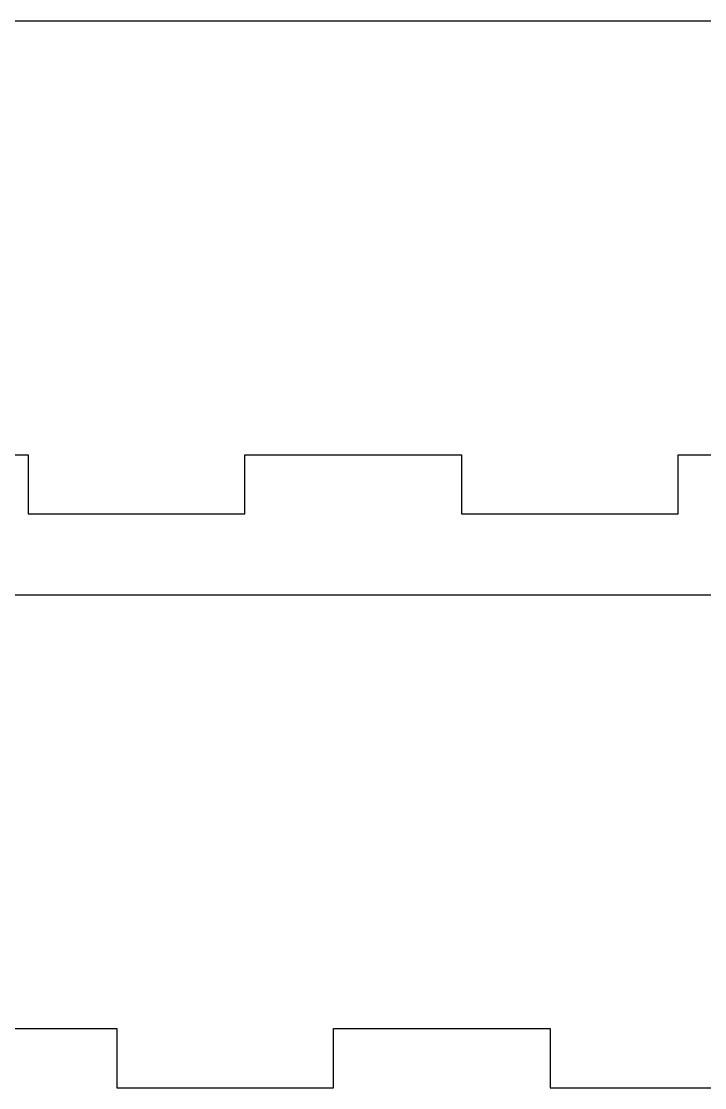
# Model space of a CAD drawing. Extents: x -49 to 228, y 26 to 250.
# Drawn here: x 20.2 to 54.9, y 195.9 to 250 of the extents above; entities that cross this region are included whole.
import ezdxf

# ---------------------------------------------------------------- set-up
doc = ezdxf.new("R2010")
doc.units = 0
doc.layers.add('Ebene_1', color=7, linetype='CONTINUOUS')

msp = doc.modelspace()

# ---------------------------------------------------------------- linework, layer by layer
at = {"layer": 'Ebene_1', "color": 1}
for p, q in [((210.568, 250.015562), (-48.432, 250.015562)), ((9.568122, 228.015563), (20.568132, 228.015563)), ((20.568132, 228.015563), (20.568132, 225.016008)), ((31.568131, 228.015563), (42.56813, 228.015563)), ((31.568131, 225.016008), (31.568131, 228.015563)), ((42.56813, 228.015563), (42.56813, 225.016008)), ((53.568129, 228.015563), (64.568128, 228.015563)), ((53.568129, 225.016008), (53.568129, 228.015563)), ((20.568132, 225.016008), (31.568131, 225.016008)), ((42.56813, 225.016008), (53.568129, 225.016008)), ((84.568131, 220.890345), (-45.431871, 220.890345)), ((14.068134, 198.89032), (25.068133, 198.89032)), ((25.068133, 198.89032), (25.068133, 195.890008)), ((36.068132, 195.890008), (36.068132, 198.89032)), ((36.068132, 198.89032), (47.068131, 198.89032)), ((47.068131, 198.89032), (47.068131, 195.890008)), ((25.068133, 195.890008), (36.068132, 195.890008)), ((47.068131, 195.890008), (58.068133, 195.890008))]:
    msp.add_line(p, q, dxfattribs=at)

doc.saveas('drawing.dxf')
